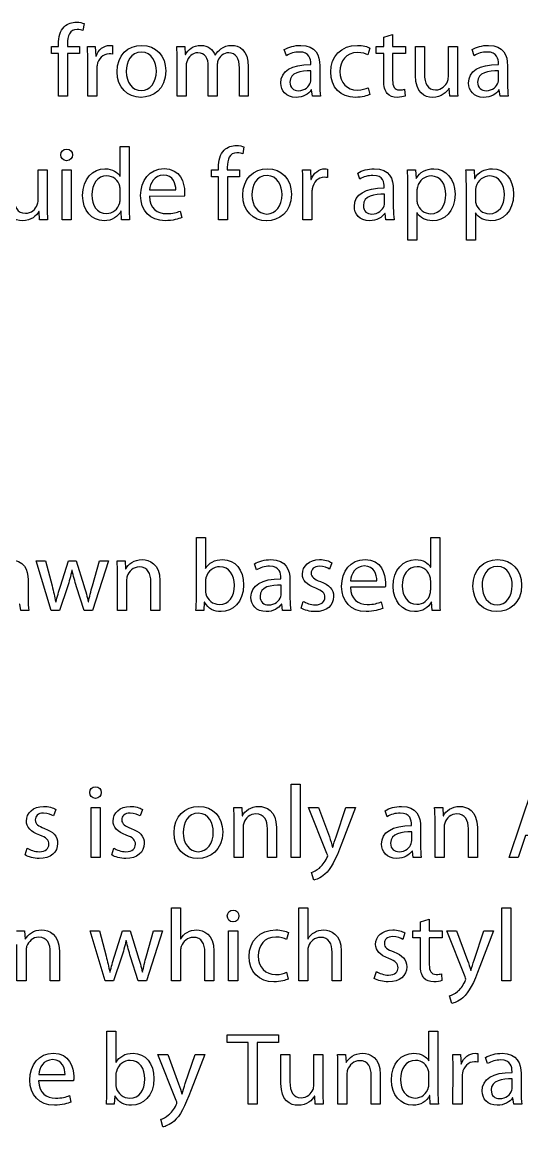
# Model space of a CAD drawing. Extents: x 14 to 1178, y 12 to 836.
# Drawn here: x 520.08 to 540.65, y 727.67 to 773.14 of the extents above; entities that cross this region are included whole.
import ezdxf

# ---------------------------------------------------------------- set-up
doc = ezdxf.new("R2010")
doc.units = 0
doc.layers.add('Gibson-Explorer-00-1958', color=7, linetype='CONTINUOUS')

msp = doc.modelspace()

# ---------------------------------------------------------------- linework, layer by layer
at = {"layer": 'Gibson-Explorer-00-1958', "color": 7}
for points in [[(522.626647, 773.084779), (522.580151, 772.796947)], [(534.962898, 770.739583), (534.962898, 771.857183), (534.645257, 771.857183), (534.645257, 772.140887), (534.962898, 772.140887), (534.962898, 772.517618), (535.326859, 772.631989), (535.326824, 772.631918)], [(535.326824, 772.631918), (535.326824, 772.140816), (535.860294, 772.140816), (535.860294, 771.857112), (535.326824, 771.857112), (535.326824, 770.752283)], [(521.572618, 770.091847), (521.572618, 771.857112), (521.288914, 771.857112), (521.288914, 772.140816), (521.572618, 772.140816), (521.572618, 772.238147)], [(521.940918, 772.250883), (521.940918, 772.140816), (522.436147, 772.140816), (522.436147, 771.857112), (521.945046, 771.857112), (521.945046, 770.091847), (521.572618, 770.091847), (521.572618, 770.091847)], [(523.790885, 772.174612), (523.790885, 771.827338)], [(522.762185, 772.140816), (523.088257, 772.140816), (523.105191, 771.738614), (523.117891, 771.738614)], [(526.441516, 772.140816), (526.767412, 772.140816), (526.784345, 771.810616), (526.797045, 771.810616)], [(528.020584, 771.776679), (528.029051, 771.776679)], [(530.954073, 771.759781), (530.869512, 772.009547)], [(534.395808, 772.077245), (534.311035, 771.793718)], [(536.266553, 770.942783), (536.266553, 772.140816), (536.639122, 772.140816), (536.639122, 771.010481)], [(537.621255, 770.887679), (537.621255, 772.140816), (537.993682, 772.140816), (537.993682, 770.650647), (537.993859, 770.650647)], [(538.679553, 771.759781), (538.594992, 772.009547)], [(523.147383, 771.183977), (523.147383, 770.091706), (522.774779, 770.091706), (522.779012, 771.501442), (522.779118, 771.501583)], [(526.822586, 771.327946), (526.822586, 770.091847), (526.458414, 770.091847), (526.458414, 771.586002), (526.458449, 771.586002)], [(528.10518, 771.361883), (528.10518, 770.091847), (527.74122, 770.091847), (527.74122, 771.319514)], [(529.387951, 771.298312), (529.387951, 770.091847), (529.023814, 770.091847), (529.023814, 771.251816)], [(531.957443, 771.395644), (531.957443, 771.438012)], [(532.330047, 771.349147), (532.330047, 770.582949), (532.330118, 770.582949)], [(539.682959, 771.395644), (539.682959, 771.438012)], [(540.055527, 771.349147), (540.055527, 770.582949), (540.055563, 770.582949)], [(531.966016, 770.781916), (531.966016, 771.137446), (531.96598, 771.137446)], [(539.691461, 770.781916), (539.691461, 771.137446), (539.691425, 771.137446)], [(532.359751, 770.091847), (532.025212, 770.091847), (531.991345, 770.350046), (531.978645, 770.350046)], [(534.323806, 770.443249), (534.387341, 770.163849), (534.387341, 770.163849)], [(535.822229, 770.379749), (535.839163, 770.096222)], [(538.010792, 770.091847), (537.680592, 770.091847), (537.659425, 770.426351), (537.650959, 770.426351)], [(540.085196, 770.091847), (539.750692, 770.091847), (539.716825, 770.350046), (539.704125, 770.350046)], [(524.972302, 770.045351), (524.968069, 770.045351), (524.968175, 770.045351)], [(524.976747, 770.324751), (524.98098, 770.324751), (524.980875, 770.324751)], [(524.104046, 766.79835), (524.112512, 766.79835), (524.112512, 768.017549), (524.485081, 768.017549), (524.48494, 768.017549)], [(524.48494, 768.017549), (524.48494, 765.54105)], [(529.209198, 768.004814), (529.162702, 767.716983)], [(521.906981, 767.437583), (521.902748, 767.437583), (521.902677, 767.437583)], [(528.155169, 765.011883), (528.155169, 766.777148), (527.871465, 766.777148), (527.871465, 767.060851), (528.155169, 767.060851), (528.155169, 767.158183)], [(528.523469, 767.170918), (528.523469, 767.060851), (529.018698, 767.060851), (529.018698, 766.777148), (528.527597, 766.777148), (528.527597, 765.011883), (528.155169, 765.011883), (528.155169, 765.011883)], [(520.734065, 765.807714), (520.734065, 767.060851), (521.106458, 767.060851), (521.106458, 765.570683), (521.106669, 765.570683)], [(531.618141, 767.060851), (531.944249, 767.060851), (531.961183, 766.65865), (531.973883, 766.65865)], [(532.646912, 767.094648), (532.646912, 766.74755)], [(533.980094, 766.679816), (533.895534, 766.929583)], [(535.936035, 767.060851), (536.270363, 767.060851), (536.29153, 766.70945), (536.299996, 766.70945)], [(538.344661, 767.060851), (538.679024, 767.060851), (538.70019, 766.70945), (538.708657, 766.70945)], [(532.00341, 766.104189), (532.00341, 765.011918), (531.630841, 765.011918), (531.635075, 766.421653), (531.635075, 766.421618)], [(534.9835, 766.315679), (534.9835, 766.358048)], [(535.356069, 766.269183), (535.356069, 765.502985), (535.356104, 765.502985)], [(536.333934, 765.286979), (536.325467, 765.286979), (536.325467, 764.173683), (535.952863, 764.173683), (535.952863, 766.391985), (535.952969, 766.391985)], [(538.742594, 765.286979), (538.734128, 765.286979), (538.734128, 764.173683), (538.361524, 764.173683), (538.361524, 766.391985), (538.361594, 766.391985)], [(524.112371, 765.87125), (524.112371, 766.226814), (524.112371, 766.226814)], [(526.749808, 765.968581), (525.314779, 765.972814), (525.314708, 765.972885)], [(525.318836, 766.23955), (526.40264, 766.23955), (526.40264, 766.23955)], [(534.992002, 765.701951), (534.992002, 766.057481), (534.991967, 766.057481)], [(536.325643, 766.201485), (536.325643, 765.845955), (536.325573, 765.845955)], [(538.734269, 766.201485), (538.734269, 765.845955), (538.734198, 765.845955)], [(521.123603, 765.011883), (520.793367, 765.011883), (520.772201, 765.346387), (520.763734, 765.346387)], [(524.501873, 765.011883), (524.16751, 765.011883), (524.150577, 765.367412), (524.14211, 765.367412)], [(526.58044, 765.363285), (526.648102, 765.100783)], [(530.1448, 764.965387), (530.140567, 764.965387), (530.140638, 764.965387)], [(530.14921, 765.244787), (530.153443, 765.244787), (530.153338, 765.244787)], [(535.385737, 765.011883), (535.051234, 765.011883), (535.017367, 765.270081), (535.004667, 765.270081)], [(527.249624, 751.930848), (527.622228, 751.930848), (527.622228, 750.648254), (527.630694, 750.648254)], [(527.24973, 749.454348), (527.24973, 751.930848), (527.249624, 751.930848)], [(536.884831, 750.711648), (536.893298, 750.711648), (536.893298, 751.930848), (537.265867, 751.930848), (537.265725, 751.930848)], [(537.265725, 751.930848), (537.265725, 749.454348)], [(521.941165, 749.898954), (521.61093, 748.925181), (521.272122, 748.925181), (520.654055, 750.97415), (521.035091, 750.97415), (521.035196, 750.97415)], [(521.035196, 750.97415), (521.310469, 749.937019)], [(521.653228, 749.932715), (521.987732, 750.97415), (522.300892, 750.97415), (522.618534, 749.949577)], [(522.9699, 749.94545), (523.261859, 750.97415), (523.630159, 750.97415), (522.9699, 748.925181), (522.631057, 748.925181), (522.317896, 749.903081)], [(523.985865, 750.97415), (524.3161, 750.97415), (524.337267, 750.639646), (524.345734, 750.639646)], [(529.726088, 750.593115), (529.641528, 750.842881)], [(532.82069, 750.893717), (532.731826, 750.627052)], [(522.135828, 750.580379), (522.127361, 750.580379)], [(524.375261, 750.161279), (524.375261, 748.925181), (524.002657, 748.925181), (524.002657, 750.419336), (524.002798, 750.419336)], [(520.323397, 750.182481), (520.323397, 749.416283), (520.323432, 749.416283)], [(525.746861, 750.14872), (525.746861, 748.925181), (525.374434, 748.925181), (525.374434, 750.106317)], [(527.622369, 750.114783), (527.622369, 749.746483), (527.622228, 749.746483)], [(530.729494, 750.228977), (530.729494, 750.271346)], [(530.738031, 749.61525), (530.738031, 749.970779), (530.737961, 749.970779)], [(531.102063, 750.182481), (531.102063, 749.416283), (531.102098, 749.416283)], [(535.021988, 749.881879), (533.586924, 749.886113), (533.586888, 749.886183)], [(533.591016, 750.152848), (534.674855, 750.152848), (534.674855, 750.152848)], [(536.893157, 749.784548), (536.893157, 750.140113), (536.893157, 750.140113)], [(520.353065, 748.925181), (520.018561, 748.925181), (519.984695, 749.183379), (519.971995, 749.183379)], [(521.4586, 749.280711), (521.4713, 749.280711)], [(522.800426, 749.280711), (522.813126, 749.280711)], [(527.584198, 749.263848), (527.575732, 749.263848), (527.554565, 748.925181), (527.232796, 748.925181)], [(531.131731, 748.925181), (530.797228, 748.925181), (530.763361, 749.183379), (530.750661, 749.183379)], [(531.559086, 749.022513), (531.647986, 749.301913), (531.647986, 749.301913)], [(534.85262, 749.276583), (534.920318, 749.014046)], [(537.282659, 748.925181), (536.948296, 748.925181), (536.931363, 749.280711), (536.922896, 749.280711)], [(539.623551, 749.158085), (539.627784, 749.158085), (539.627678, 749.158085)], [(539.619106, 748.878685), (539.614873, 748.878685), (539.614978, 748.878685)], [(523.095877, 741.190952), (523.091644, 741.190952), (523.091573, 741.190952)], [(528.78523, 740.814221), (529.11543, 740.814221), (529.136597, 740.479717), (529.145063, 740.479717)], [(532.624863, 738.921815), (531.871259, 740.814221), (532.277624, 740.814221), (532.277765, 740.814221)], [(532.277765, 740.814221), (532.722336, 739.603452)], [(532.997291, 739.611884), (533.403797, 740.814221), (533.797426, 740.814221), (533.238626, 739.353685)], [(537.057093, 740.814221), (537.387293, 740.814221), (537.408459, 740.479717), (537.416926, 740.479717)], [(521.461881, 740.733787), (521.372981, 740.467123)], [(525.026171, 740.733787), (524.937271, 740.467123)], [(535.101293, 740.433185), (535.016697, 740.682776)], [(529.174591, 740.00135), (529.174591, 738.765252), (528.801987, 738.765252), (528.801987, 740.259548), (528.802163, 740.259548)], [(530.546156, 739.988791), (530.546156, 738.765252), (530.173763, 738.765252), (530.173763, 739.946387)], [(536.104663, 740.069048), (536.104663, 740.111417)], [(536.477232, 740.022552), (536.477232, 739.256354), (536.477302, 739.256354)], [(537.446489, 740.00135), (537.446489, 738.765252), (537.07392, 738.765252), (537.07392, 740.259548), (537.074026, 740.259548)], [(538.818053, 739.988791), (538.818053, 738.765252), (538.445626, 738.765252), (538.445626, 739.946387)], [(536.113236, 739.455321), (536.113236, 739.81085), (536.113165, 739.81085)], [(520.200277, 738.862584), (520.289177, 739.141984), (520.289177, 739.141984)], [(523.764567, 738.862584), (523.853467, 739.141984), (523.853467, 739.141984)], [(527.320603, 738.998156), (527.324836, 738.998156), (527.32473, 738.998156)], [(532.857732, 739.184352), (532.866199, 739.184352)], [(536.506936, 738.765252), (536.172432, 738.765252), (536.138565, 739.02345), (536.125865, 739.02345)], [(527.316158, 738.718756), (527.311924, 738.718756), (527.31203, 738.718756)], [(532.078658, 737.829721), (531.98563, 738.142882)], [(526.600689, 734.921209), (526.600689, 733.685111), (526.228085, 733.685111), (526.228085, 736.690778), (526.228156, 736.690778)], [(526.228156, 736.690778), (526.60076, 736.690778), (526.60076, 735.412311), (526.609226, 735.412311)], [(531.837252, 734.921209), (531.837252, 733.685111), (531.464683, 733.685111), (531.464683, 736.690778), (531.464718, 736.690778)], [(531.464718, 736.690778), (531.837287, 736.690778), (531.837287, 735.412311), (531.845754, 735.412311)], [(528.759795, 736.110811), (528.755562, 736.110811), (528.755491, 736.110811)], [(536.472928, 734.332882), (536.472928, 735.450482), (536.155287, 735.450482), (536.155287, 735.734186), (536.472928, 735.734186), (536.472928, 736.110917), (536.836889, 736.225287), (536.836818, 736.225182)], [(536.836818, 736.225182), (536.836818, 735.73408), (537.370289, 735.73408), (537.370289, 735.450376), (536.836818, 735.450376), (536.836818, 734.345546)], [(519.848664, 735.73408), (520.178899, 735.73408), (520.200066, 735.399576), (520.208532, 735.399576)], [(524.166346, 734.658884), (523.836287, 733.685111), (523.497479, 733.685111), (522.879413, 735.73408), (523.260448, 735.73408), (523.260554, 735.73408)], [(523.260554, 735.73408), (523.535826, 734.696948)], [(523.878585, 734.692644), (524.213089, 735.73408), (524.526426, 735.73408), (524.843891, 734.709507)], [(524.361185, 735.340309), (524.352719, 735.340309)], [(525.195258, 734.70538), (525.487217, 735.73408), (525.855517, 735.73408), (525.195258, 733.685111), (524.856415, 733.685111), (524.543254, 734.663011)], [(531.037187, 735.670509), (530.952415, 735.386982)], [(535.833589, 735.653646), (535.744724, 735.386982)], [(538.308925, 733.841709), (537.555321, 735.73408), (537.961685, 735.73408), (537.961827, 735.73408)], [(537.961827, 735.73408), (538.406397, 734.523311)], [(538.681352, 734.531743), (539.087858, 735.73408), (539.481487, 735.73408), (538.922687, 734.273544)], [(520.238095, 734.921209), (520.238095, 733.685111), (519.865526, 733.685111), (519.865526, 735.179407), (519.865597, 735.179407)], [(521.60966, 734.90865), (521.60966, 733.685111), (521.237268, 733.685111), (521.237268, 734.866282)], [(527.972289, 734.904346), (527.972289, 733.685111), (527.599862, 733.685111), (527.599862, 734.861943)], [(533.208816, 734.904346), (533.208816, 733.685111), (532.836389, 733.685111), (532.836389, 734.861943)], [(523.683958, 734.040641), (523.696658, 734.040641)], [(525.025783, 734.040641), (525.038483, 734.040641)], [(530.96515, 734.036513), (531.02872, 733.757113), (531.02872, 733.757113)], [(534.57202, 733.782443), (534.660885, 734.061843), (534.660885, 734.061843)], [(537.332224, 733.973048), (537.349157, 733.689521)], [(538.541793, 734.104211), (538.55026, 734.104211)], [(537.762719, 732.749615), (537.669691, 733.062741)], [(523.56165, 731.610813), (523.934254, 731.610813), (523.934254, 730.328219), (523.94272, 730.328219)], [(523.562108, 729.134313), (523.562108, 731.610813), (523.56165, 731.610813)], [(536.813006, 730.391613), (536.821472, 730.391613), (536.821472, 731.610813), (537.194076, 731.610813), (537.1939, 731.610813)], [(537.1939, 731.610813), (537.1939, 729.134313)], [(526.419714, 728.761745), (525.666075, 730.654115), (526.07244, 730.654115), (526.072616, 730.654115)], [(526.072616, 730.654115), (526.517222, 729.443347)], [(526.792106, 729.451778), (527.198647, 730.654115), (527.592242, 730.654115), (527.033442, 729.19358)], [(530.7296, 729.456082), (530.7296, 730.654115), (531.102169, 730.654115), (531.102169, 729.52378)], [(532.084302, 729.400978), (532.084302, 730.654115), (532.456729, 730.654115), (532.456729, 729.163947), (532.456906, 729.163947)], [(533.058004, 730.654115), (533.388204, 730.654115), (533.409371, 730.319611), (533.417837, 730.319611)], [(537.799337, 730.654115), (538.12541, 730.654115), (538.142343, 730.251913), (538.155043, 730.251913)], [(538.828037, 730.687911), (538.828037, 730.340813)], [(539.239058, 730.27308), (539.154462, 730.522847)], [(533.447365, 729.841245), (533.447365, 728.605147), (533.074761, 728.605147), (533.074761, 730.099443), (533.074937, 730.099443)], [(538.184535, 729.697452), (538.184535, 728.605182), (537.811967, 728.605182), (537.8162, 730.014917), (537.81627, 730.014882)], [(540.242429, 729.908943), (540.242429, 729.951311)], [(522.190226, 729.561845), (520.755197, 729.566078), (520.755126, 729.566148)], [(520.759254, 729.832813), (521.843058, 729.832813), (521.843058, 729.832813)], [(523.934395, 729.794748), (523.934395, 729.426449), (523.934254, 729.426449)], [(534.818965, 729.828686), (534.818965, 728.605147), (534.446537, 728.605147), (534.446537, 729.786317)], [(536.821296, 729.464513), (536.821296, 729.820078), (536.821296, 729.820078)], [(540.250966, 729.295215), (540.250966, 729.650745), (540.250896, 729.650745)], [(540.615033, 729.862447), (540.615033, 729.096249), (540.615068, 729.096249)], [(522.020822, 728.956549), (522.08852, 728.694047)], [(526.652583, 729.024247), (526.661049, 729.024247)], [(537.210833, 728.605147), (536.87647, 728.605147), (536.859537, 728.960676), (536.85107, 728.960676)], [(523.896224, 728.943813), (523.887757, 728.943813), (523.866944, 728.605147), (523.545175, 728.605147)], [(532.473839, 728.605147), (532.143639, 728.605147), (532.122473, 728.93965), (532.114006, 728.93965)], [(540.644701, 728.605147), (540.310198, 728.605147), (540.276331, 728.863345), (540.263631, 728.863345)], [(525.873473, 727.66965), (525.780481, 727.982776)]]:
    msp.add_lwpolyline(points, dxfattribs=at)
for points in [[(521.724912, 765.011883), (521.724912, 767.060851), (522.097481, 767.060851), (522.097481, 765.011883), (521.724912, 765.011883)], [(531.151734, 741.770919), (531.524303, 741.770919), (531.524303, 738.765252), (531.151734, 738.765252), (531.151734, 741.770919)], [(540.795055, 739.662684), (540.498616, 738.765252), (540.117581, 738.765252), (541.087014, 741.618483), (541.53162, 741.618483), (542.505216, 738.765252), (542.111587, 738.765252), (541.806716, 739.662684), (540.795055, 739.662684)], [(522.913809, 738.765252), (522.913809, 740.814221), (523.286377, 740.814221), (523.286377, 738.765252), (522.913809, 738.765252)], [(539.82026, 736.690778), (540.192864, 736.690778), (540.192864, 733.685111), (539.82026, 733.685111), (539.82026, 736.690778)], [(528.577726, 733.685111), (528.577726, 735.73408), (528.950295, 735.73408), (528.950295, 733.685111), (528.577726, 733.685111)], [(529.383365, 731.145217), (528.515355, 731.145217), (528.515355, 731.458378), (530.627894, 731.458378), (530.627894, 731.145217), (529.755757, 731.145217), (529.755757, 728.605147), (529.383365, 728.605147), (529.383365, 731.145217)]]:
    msp.add_lwpolyline(points, close=True, dxfattribs=at)
for points in [[(521.813777, 772.953687), (521.953653, 773.089083), (522.139849, 773.144045), (522.309183, 773.144045)], [(522.309183, 773.144045), (522.444579, 773.144045), (522.554646, 773.114412), (522.626647, 773.084779)], [(521.572618, 772.238147), (521.572618, 772.525979), (521.640316, 772.788481), (521.813777, 772.953687)], [(522.338816, 772.84362), (522.025479, 772.84362), (521.940918, 772.564044), (521.940918, 772.250883)], [(522.580151, 772.796947), (522.520885, 772.822347), (522.448883, 772.84362), (522.338816, 772.84362)], [(523.117891, 771.738614), (523.210918, 772.013851), (523.439659, 772.187312), (523.689426, 772.187312)], [(523.689426, 772.187312), (523.727491, 772.187312), (523.757124, 772.183079), (523.790885, 772.174612)], [(523.985971, 771.099381), (523.985971, 771.78511), (524.439008, 772.187312), (525.001935, 772.187312)], [(525.001935, 772.187312), (525.590369, 772.187312), (525.988267, 771.759781), (525.988267, 771.137446)], [(526.797045, 771.810616), (526.911416, 772.005244), (527.101951, 772.187312), (527.44471, 772.187312)], [(527.44471, 772.187312), (527.719982, 772.187312), (527.931684, 772.018014), (528.020584, 771.776679)], [(528.261955, 772.043485), (528.38458, 772.136512), (528.515849, 772.187312), (528.710653, 772.187312)], [(528.710653, 772.187312), (528.985749, 772.187312), (529.387951, 772.009547), (529.387951, 771.298312)], [(530.869512, 772.009547), (531.03881, 772.115169), (531.288576, 772.187312), (531.54681, 772.187312)], [(531.54681, 772.187312), (532.177612, 772.187312), (532.330047, 771.759781), (532.330047, 771.349147)], [(532.778674, 771.095077), (532.778674, 771.725844), (533.21051, 772.187312), (533.879376, 772.187312)], [(533.879376, 772.187312), (534.09951, 772.187312), (534.294172, 772.132385), (534.395808, 772.077245)], [(538.594992, 772.009547), (538.764325, 772.115169), (539.014092, 772.187312), (539.27229, 772.187312)], [(539.27229, 772.187312), (539.903092, 772.187312), (540.055527, 771.759781), (540.055527, 771.349147)], [(522.779118, 771.501583), (522.779118, 771.742918), (522.774885, 771.950316), (522.762185, 772.140816)], [(523.659651, 771.835804), (523.397291, 771.835804), (523.210918, 771.636838), (523.160083, 771.361742)], [(523.790885, 771.827338), (523.748692, 771.831571), (523.710451, 771.835804), (523.659651, 771.835804)], [(524.989306, 771.907947), (524.553343, 771.907947), (524.362808, 771.501583), (524.362808, 771.112116)], [(525.60321, 771.124851), (525.60321, 771.471949), (525.429573, 771.907947), (524.989306, 771.907947)], [(526.458449, 771.586002), (526.458449, 771.802149), (526.449982, 771.971483), (526.441516, 772.140816)], [(527.313512, 771.882618), (527.084912, 771.882618), (526.911451, 771.696245), (526.85222, 771.510014)], [(527.74122, 771.319514), (527.74122, 771.649714), (527.597216, 771.882618), (527.313512, 771.882618)], [(528.029051, 771.776679), (528.092445, 771.895177), (528.177182, 771.979949), (528.261955, 772.043485)], [(528.57942, 771.882618), (528.363378, 771.882618), (528.202512, 771.725844), (528.134814, 771.548079)], [(529.023814, 771.251816), (529.023814, 771.649714), (528.875682, 771.882618), (528.57942, 771.882618)], [(531.491671, 771.912251), (531.297043, 771.912251), (531.098076, 771.857112), (530.954073, 771.759781)], [(531.957443, 771.438012), (531.957443, 771.607346), (531.910771, 771.916379), (531.491671, 771.912251)], [(533.879376, 771.891049), (533.409476, 771.891049), (533.155371, 771.539647), (533.155371, 771.112116)], [(534.311035, 771.793718), (534.222171, 771.840249), (534.082471, 771.891049), (533.879376, 771.891049)], [(539.217186, 771.912251), (539.022523, 771.912251), (538.823557, 771.857112), (538.679553, 771.759781)], [(539.682959, 771.438012), (539.682959, 771.607346), (539.636251, 771.916379), (539.217186, 771.912251)], [(523.160083, 771.361742), (523.151616, 771.306638), (523.147383, 771.247371), (523.147383, 771.183977)], [(526.85222, 771.510014), (526.831053, 771.455087), (526.822586, 771.391516), (526.822586, 771.327946)], [(528.134814, 771.548079), (528.11788, 771.493151), (528.10518, 771.425453), (528.10518, 771.361883)], [(530.725508, 770.633749), (530.725508, 771.128979), (531.165774, 771.399947), (531.957443, 771.395644)], [(538.450988, 770.633749), (538.450988, 771.128979), (538.891255, 771.399947), (539.682959, 771.395644)], [(524.968175, 770.045351), (524.417841, 770.045351), (523.985971, 770.451681), (523.985971, 771.099381)], [(524.362808, 771.112116), (524.362808, 770.663383), (524.616879, 770.324751), (524.976747, 770.324751)], [(525.988267, 771.137446), (525.988267, 770.375551), (525.4591, 770.045351), (524.972302, 770.045351)], [(524.980875, 770.324751), (525.33658, 770.324751), (525.60321, 770.659079), (525.60321, 771.124851)], [(531.96598, 771.137446), (531.559616, 771.145912), (531.098147, 771.074051), (531.098147, 770.676153)], [(533.798943, 770.045351), (533.180876, 770.045351), (532.778674, 770.464451), (532.778674, 771.095077)], [(533.155371, 771.112116), (533.155371, 770.637912), (533.460276, 770.345918), (533.866641, 770.345918)], [(536.973661, 770.045351), (536.651892, 770.045351), (536.266553, 770.227244), (536.266553, 770.942783)], [(536.639122, 771.010481), (536.639122, 770.621014), (536.761959, 770.354349), (537.096286, 770.354349)], [(537.587388, 770.697144), (537.608555, 770.747979), (537.621255, 770.815853), (537.621255, 770.887679)], [(539.691425, 771.137446), (539.285061, 771.145912), (538.823592, 771.074051), (538.823592, 770.676153)], [(531.351971, 770.045351), (530.937175, 770.045351), (530.725508, 770.33731), (530.725508, 770.633749)], [(531.098147, 770.676153), (531.098147, 770.430514), (531.259049, 770.320447), (531.445245, 770.320447)], [(531.978645, 770.350046), (531.868578, 770.189179), (531.644141, 770.045351), (531.351971, 770.045351)], [(531.445245, 770.320447), (531.716214, 770.320447), (531.889816, 770.489746), (531.949082, 770.663383)], [(531.949082, 770.663383), (531.961782, 770.701447), (531.966016, 770.743816), (531.966016, 770.781916)], [(532.330118, 770.582949), (532.330118, 770.405185), (532.338584, 770.231547), (532.359751, 770.091847)], [(533.866641, 770.345918), (534.078343, 770.345918), (534.218043, 770.396753), (534.323806, 770.443249)], [(535.106726, 770.201985), (535.00509, 770.316179), (534.962898, 770.498283), (534.962898, 770.739583)], [(535.326824, 770.752283), (535.326824, 770.498212), (535.398826, 770.354349), (535.606224, 770.354349)], [(535.606224, 770.354349), (535.707859, 770.354349), (535.767125, 770.362816), (535.822229, 770.379749)], [(537.650959, 770.426351), (537.557755, 770.261181), (537.337622, 770.045351), (536.973661, 770.045351)], [(537.096286, 770.354349), (537.346053, 770.354349), (537.51969, 770.527669), (537.587388, 770.697144)], [(537.993859, 770.650647), (537.993859, 770.438946), (537.998092, 770.252749), (538.010792, 770.091847)], [(539.077486, 770.045351), (538.66269, 770.045351), (538.450988, 770.33731), (538.450988, 770.633749)], [(538.823592, 770.676153), (538.823592, 770.430514), (538.984494, 770.320447), (539.17069, 770.320447)], [(539.704125, 770.350046), (539.594059, 770.189179), (539.369622, 770.045351), (539.077486, 770.045351)], [(539.17069, 770.320447), (539.441659, 770.320447), (539.615296, 770.489746), (539.674527, 770.663383)], [(539.674527, 770.663383), (539.687227, 770.701447), (539.691461, 770.743816), (539.691461, 770.781916)], [(540.055563, 770.582949), (540.055563, 770.405185), (540.064029, 770.231547), (540.085196, 770.091847)], [(534.387341, 770.163849), (534.290045, 770.117177), (534.074004, 770.045351), (533.798943, 770.045351)], [(535.508927, 770.045422), (535.33529, 770.045422), (535.19559, 770.104653), (535.106726, 770.201985)], [(535.839163, 770.096222), (535.767161, 770.070822), (535.652755, 770.045422), (535.508927, 770.045422)], [(528.396328, 767.873546), (528.536204, 768.009118), (528.7224, 768.064046), (528.891734, 768.064046)], [(528.891734, 768.064046), (529.02713, 768.064046), (529.137196, 768.034412), (529.209198, 768.004814)], [(521.669949, 767.678918), (521.669949, 767.810151), (521.767281, 767.915914), (521.911108, 767.915914)], [(521.902677, 767.437583), (521.762977, 767.437583), (521.669949, 767.547649), (521.669949, 767.678918)], [(522.148316, 767.678918), (522.148316, 767.547649), (522.055112, 767.437583), (521.906981, 767.437583)], [(521.911108, 767.915914), (522.055112, 767.915914), (522.148316, 767.810151), (522.148316, 767.678918)], [(528.155169, 767.158183), (528.155169, 767.446014), (528.222867, 767.708516), (528.396328, 767.873546)], [(528.921367, 767.763655), (528.60803, 767.763655), (528.523469, 767.484255), (528.523469, 767.170918)], [(529.162702, 767.716983), (529.103436, 767.742383), (529.031434, 767.763655), (528.921367, 767.763655)], [(522.567381, 766.006646), (522.563147, 766.692587), (522.990785, 767.107348), (523.486014, 767.107348)], [(523.55784, 766.815212), (523.172501, 766.815212), (522.943901, 766.476546), (522.943901, 766.027848)], [(523.486014, 767.107348), (523.803479, 767.107348), (524.015181, 766.959216), (524.104046, 766.79835)], [(524.095438, 766.387681), (524.040334, 766.620585), (523.83724, 766.815212), (523.55784, 766.815212)], [(524.95484, 766.002518), (524.95484, 766.624889), (525.32314, 767.111687), (525.920004, 767.111687)], [(525.890371, 766.844846), (525.509336, 766.844846), (525.348469, 766.497748), (525.318836, 766.23955)], [(526.40264, 766.23955), (526.406873, 766.472418), (526.305344, 766.844846), (525.890371, 766.844846)], [(525.920004, 767.111687), (526.588871, 767.111687), (526.762508, 766.523253), (526.762508, 766.146346)], [(529.158469, 766.019416), (529.158469, 766.705146), (529.611471, 767.107348), (530.174398, 767.107348)], [(530.161769, 766.827983), (529.725806, 766.827983), (529.535271, 766.421618), (529.535271, 766.032151)], [(530.775673, 766.044887), (530.775673, 766.391985), (530.602071, 766.827983), (530.161769, 766.827983)], [(530.174398, 767.107348), (530.762832, 767.107348), (531.16073, 766.679816), (531.16073, 766.057481)], [(531.635075, 766.421618), (531.635075, 766.662953), (531.630841, 766.870351), (531.618141, 767.060851)], [(531.973883, 766.65865), (532.06691, 766.933887), (532.295651, 767.107348), (532.545453, 767.107348)], [(532.515643, 766.756016), (532.253283, 766.756016), (532.06691, 766.55705), (532.01611, 766.281953)], [(532.646912, 766.74755), (532.604684, 766.751783), (532.566443, 766.756016), (532.515643, 766.756016)], [(532.545453, 767.107348), (532.583518, 767.107348), (532.613116, 767.103114), (532.646912, 767.094648)], [(533.895534, 766.929583), (534.064867, 767.035346), (534.314634, 767.107348), (534.572832, 767.107348)], [(534.517728, 766.832287), (534.323065, 766.832287), (534.124098, 766.777148), (533.980094, 766.679816)], [(534.9835, 766.358048), (534.9835, 766.527381), (534.936828, 766.836414), (534.517728, 766.832287)], [(534.572832, 767.107348), (535.203634, 767.107348), (535.356069, 766.679816), (535.356069, 766.269183)], [(535.952969, 766.391985), (535.952969, 766.654522), (535.948735, 766.866048), (535.936035, 767.060851)], [(536.299996, 766.70945), (536.448128, 766.96352), (536.693767, 767.107348), (537.024002, 767.107348)], [(536.914041, 766.811085), (536.659971, 766.811085), (536.418635, 766.63332), (536.34681, 766.35392)], [(537.519373, 766.049014), (537.519373, 766.459683), (537.307671, 766.811085), (536.914041, 766.811085)], [(537.024002, 767.107348), (537.523535, 767.107348), (537.896104, 766.688283), (537.896104, 766.065912)], [(538.361594, 766.391985), (538.361594, 766.654522), (538.357361, 766.866048), (538.344661, 767.060851)], [(538.708657, 766.70945), (538.856824, 766.96352), (539.102463, 767.107348), (539.432663, 767.107348)], [(539.322667, 766.811085), (539.068596, 766.811085), (538.827261, 766.63332), (538.755435, 766.35392)], [(539.927963, 766.049014), (539.927963, 766.459683), (539.716261, 766.811085), (539.322667, 766.811085)], [(539.432663, 767.107348), (539.932196, 767.107348), (540.304624, 766.688283), (540.304624, 766.065912)], [(524.112371, 766.226814), (524.112371, 766.277614), (524.108138, 766.336881), (524.095438, 766.387681)], [(532.01611, 766.281953), (532.007643, 766.22685), (532.00341, 766.167583), (532.00341, 766.104189)], [(533.75153, 765.553608), (533.75153, 766.049014), (534.191796, 766.319983), (534.9835, 766.315679)], [(536.34681, 766.35392), (536.338343, 766.30312), (536.325643, 766.247981), (536.325643, 766.201485)], [(538.755435, 766.35392), (538.746969, 766.30312), (538.734269, 766.247981), (538.734269, 766.201485)], [(520.086436, 764.965387), (519.764667, 764.965387), (519.379328, 765.147279), (519.379328, 765.862818)], [(519.751932, 765.930516), (519.751932, 765.54105), (519.874734, 765.274244), (520.209097, 765.274244)], [(520.700199, 765.617179), (520.721365, 765.668014), (520.734065, 765.735853), (520.734065, 765.807714)], [(523.447949, 764.965387), (522.952544, 764.965387), (522.567381, 765.384487), (522.567381, 766.006646)], [(522.943901, 766.027848), (522.943901, 765.608748), (523.151299, 765.265953), (523.549408, 765.265953)], [(524.095438, 765.710383), (524.108138, 765.761183), (524.112371, 765.812018), (524.112371, 765.87125)], [(525.962373, 764.969514), (525.335875, 764.969514), (524.95484, 765.388614), (524.95484, 766.002518)], [(525.314708, 765.972885), (525.323175, 765.469048), (525.640604, 765.26165), (526.013173, 765.26165)], [(526.762508, 766.146346), (526.762508, 766.070216), (526.758275, 766.01095), (526.749808, 765.968581)], [(530.140638, 764.965387), (529.590304, 764.965387), (529.158469, 765.371716), (529.158469, 766.019416)], [(529.535271, 766.032151), (529.535271, 765.583418), (529.789341, 765.244787), (530.14921, 765.244787)], [(531.16073, 766.057481), (531.16073, 765.295587), (530.631563, 764.965387), (530.1448, 764.965387)], [(530.153338, 765.244787), (530.509043, 765.244787), (530.775673, 765.579114), (530.775673, 766.044887)], [(534.991967, 766.057481), (534.585602, 766.065948), (534.124134, 765.994087), (534.124134, 765.596189)], [(536.325573, 765.845955), (536.325573, 765.79512), (536.329806, 765.740016), (536.342506, 765.693485)], [(536.897179, 765.257346), (537.290773, 765.257346), (537.519373, 765.579114), (537.519373, 766.049014)], [(537.896104, 766.065912), (537.896104, 765.329348), (537.443067, 764.965387), (536.964735, 764.965387)], [(538.734198, 765.845955), (538.734198, 765.79512), (538.738432, 765.740016), (538.751132, 765.693485)], [(539.305769, 765.257346), (539.699398, 765.257346), (539.927963, 765.579114), (539.927963, 766.049014)], [(540.304624, 766.065912), (540.304624, 765.329348), (539.851763, 764.965387), (539.373396, 764.965387)], [(520.763734, 765.346387), (520.670565, 765.181216), (520.450432, 764.965387), (520.086436, 764.965387)], [(520.209097, 765.274244), (520.458863, 765.274244), (520.632501, 765.447846), (520.700199, 765.617179)], [(521.106669, 765.570683), (521.106669, 765.358981), (521.110903, 765.172785), (521.123603, 765.011883)], [(524.14211, 765.367412), (524.027916, 765.138848), (523.782277, 764.965387), (523.447949, 764.965387)], [(523.549408, 765.265953), (523.799175, 765.265953), (524.02774, 765.435287), (524.095438, 765.710383)], [(524.48494, 765.54105), (524.48494, 765.358981), (524.489173, 765.151583), (524.501873, 765.011883)], [(526.013173, 765.26165), (526.279838, 765.26165), (526.445044, 765.308146), (526.58044, 765.363285)], [(534.378028, 764.965387), (533.963232, 764.965387), (533.75153, 765.257346), (533.75153, 765.553608)], [(534.124134, 765.596189), (534.124134, 765.35055), (534.285036, 765.240483), (534.471232, 765.240483)], [(534.471232, 765.240483), (534.7422, 765.240483), (534.915837, 765.409781), (534.975069, 765.583418)], [(534.975069, 765.583418), (534.987769, 765.621483), (534.992002, 765.663851), (534.992002, 765.701951)], [(535.356104, 765.502985), (535.356104, 765.32522), (535.364571, 765.151583), (535.385737, 765.011883)], [(536.342506, 765.693485), (536.406077, 765.435287), (536.634677, 765.257346), (536.897179, 765.257346)], [(538.751132, 765.693485), (538.814667, 765.435287), (539.043267, 765.257346), (539.305769, 765.257346)], [(526.648102, 765.100783), (526.517045, 765.041516), (526.288269, 764.969514), (525.962373, 764.969514)], [(535.004667, 765.270081), (534.8946, 765.109214), (534.670163, 764.965387), (534.378028, 764.965387)], [(536.964735, 764.965387), (536.689463, 764.965387), (536.456735, 765.083885), (536.333934, 765.286979)], [(539.373396, 764.965387), (539.098124, 764.965387), (538.865432, 765.083885), (538.742594, 765.286979)], [(519.54016, 751.020646), (520.170961, 751.020646), (520.323397, 750.593115), (520.323397, 750.182481)], [(524.002798, 750.419336), (524.002798, 750.635483), (523.998565, 750.804817), (523.985865, 750.97415)], [(524.345734, 750.639646), (524.447369, 750.830146), (524.684365, 751.020646), (525.023032, 751.020646)], [(525.023032, 751.020646), (525.306735, 751.020646), (525.746861, 750.851348), (525.746861, 750.14872)], [(527.630694, 750.648254), (527.761963, 750.876819), (527.998959, 751.020646), (528.329194, 751.020646)], [(528.329194, 751.020646), (528.837159, 751.020646), (529.192865, 750.597419), (529.192865, 749.979211)], [(529.641528, 750.842881), (529.810861, 750.948503), (530.060628, 751.020646), (530.318826, 751.020646)], [(530.318826, 751.020646), (530.949628, 751.020646), (531.102063, 750.593115), (531.102063, 750.182481)], [(531.614226, 750.419336), (531.614226, 750.749713), (531.885018, 751.020646), (532.321157, 751.020646)], [(532.321157, 751.020646), (532.528555, 751.020646), (532.710624, 750.965719), (532.82069, 750.893717)], [(533.227055, 749.915817), (533.227055, 750.538187), (533.59532, 751.024985), (534.192184, 751.024985)], [(534.192184, 751.024985), (534.861051, 751.024985), (535.034688, 750.436552), (535.034688, 750.059644)], [(535.348167, 749.919944), (535.343933, 750.605885), (535.771394, 751.020646), (536.2668, 751.020646)], [(536.2668, 751.020646), (536.584265, 751.020646), (536.795967, 750.872515), (536.884831, 750.711648)], [(538.632775, 749.932715), (538.632775, 750.618444), (539.085812, 751.020646), (539.648739, 751.020646)], [(539.648739, 751.020646), (540.237137, 751.020646), (540.635071, 750.593115), (540.635071, 749.970779)], [(522.127361, 750.580379), (522.076526, 750.334917), (522.012991, 750.118911), (521.941165, 749.898954)], [(522.317896, 749.903081), (522.245894, 750.13595), (522.186663, 750.339044), (522.135828, 750.580379)], [(524.400661, 750.334917), (524.383728, 750.28842), (524.375261, 750.220546), (524.375261, 750.161279)], [(524.90023, 750.715952), (524.658894, 750.715952), (524.468359, 750.542315), (524.400661, 750.334917)], [(525.374434, 750.106317), (525.374434, 750.436552), (525.251596, 750.715952), (524.90023, 750.715952)], [(528.206463, 750.728511), (527.952569, 750.728511), (527.715361, 750.550746), (527.643535, 750.271346)], [(528.816098, 749.962313), (528.816098, 750.377285), (528.604396, 750.728511), (528.206463, 750.728511)], [(530.263722, 750.745585), (530.069059, 750.745585), (529.870092, 750.690446), (529.726088, 750.593115)], [(530.729494, 750.271346), (530.729494, 750.440679), (530.682822, 750.749713), (530.263722, 750.745585)], [(532.160255, 749.839511), (531.787686, 749.975083), (531.614226, 750.174015), (531.614226, 750.419336)], [(532.312726, 750.745585), (532.092592, 750.745585), (531.974059, 750.618444), (531.974059, 750.466185)], [(531.974059, 750.466185), (531.974059, 750.292548), (532.092592, 750.216419), (532.359222, 750.114783)], [(532.731826, 750.627052), (532.651357, 750.673583), (532.503226, 750.745585), (532.312726, 750.745585)], [(534.162551, 750.75832), (533.781516, 750.75832), (533.620649, 750.411046), (533.591016, 750.152848)], [(534.674855, 750.152848), (534.679088, 750.385717), (534.577524, 750.75832), (534.162551, 750.75832)], [(536.338625, 750.728511), (535.953286, 750.728511), (535.724686, 750.389879), (535.724686, 749.941146)], [(536.876224, 750.300979), (536.82112, 750.533883), (536.618025, 750.728511), (536.338625, 750.728511)], [(539.636145, 750.741281), (539.200147, 750.741281), (539.009647, 750.334917), (539.009647, 749.94545)], [(540.250049, 749.958185), (540.250049, 750.305283), (540.076412, 750.741281), (539.636145, 750.741281)], [(521.310469, 749.937019), (521.365396, 749.708419), (521.420536, 749.492413), (521.4586, 749.280711)], [(521.4713, 749.280711), (521.517832, 749.488285), (521.58553, 749.708419), (521.653228, 749.932715)], [(522.618534, 749.949577), (522.694663, 749.708419), (522.75393, 749.488285), (522.800426, 749.280711)], [(522.813126, 749.280711), (522.846992, 749.488285), (522.902026, 749.704115), (522.9699, 749.94545)], [(527.643535, 750.271346), (527.630835, 750.22485), (527.622369, 750.174015), (527.622369, 750.114783)], [(528.193904, 749.174948), (528.587498, 749.174948), (528.816098, 749.492413), (528.816098, 749.962313)], [(529.192865, 749.979211), (529.192865, 749.242646), (528.727092, 748.878685), (528.269928, 748.878685)], [(529.497524, 749.467083), (529.497524, 749.962313), (529.93779, 750.233281), (530.729494, 750.228977)], [(530.737961, 749.970779), (530.331631, 749.979246), (529.870128, 749.907385), (529.870128, 749.509487)], [(532.359222, 750.114783), (532.710624, 749.983515), (532.89682, 749.80575), (532.89682, 749.496717)], [(534.234553, 748.882813), (533.608055, 748.882813), (533.227055, 749.301913), (533.227055, 749.915817)], [(533.586888, 749.886183), (533.595355, 749.382346), (533.912784, 749.174948), (534.285388, 749.174948)], [(535.034688, 750.059644), (535.034688, 749.983515), (535.030455, 749.924248), (535.021988, 749.881879)], [(536.228735, 748.878685), (535.733329, 748.878685), (535.348167, 749.297785), (535.348167, 749.919944)], [(535.724686, 749.941146), (535.724686, 749.522046), (535.932084, 749.179252), (536.330194, 749.179252)], [(536.893157, 750.140113), (536.893157, 750.190913), (536.888924, 750.250179), (536.876224, 750.300979)], [(539.614978, 748.878685), (539.06461, 748.878685), (538.632775, 749.285015), (538.632775, 749.932715)], [(539.009647, 749.94545), (539.009647, 749.496717), (539.263718, 749.158085), (539.623551, 749.158085)], [(540.635071, 749.970779), (540.635071, 749.208885), (540.105904, 748.878685), (539.619106, 748.878685)], [(539.627678, 749.158085), (539.983384, 749.158085), (540.250049, 749.492413), (540.250049, 749.958185)], [(527.232796, 748.925181), (527.245496, 749.064881), (527.24973, 749.272279), (527.24973, 749.454348)], [(527.622228, 749.746483), (527.622228, 749.699811), (527.626461, 749.653315), (527.634928, 749.610946)], [(527.634928, 749.610946), (527.70693, 749.352713), (527.927063, 749.174948), (528.193904, 749.174948)], [(530.124022, 748.878685), (529.709226, 748.878685), (529.497524, 749.170644), (529.497524, 749.467083)], [(529.870128, 749.509487), (529.870128, 749.263848), (530.03103, 749.153781), (530.217226, 749.153781)], [(530.217226, 749.153781), (530.488194, 749.153781), (530.661831, 749.323079), (530.721098, 749.496717)], [(530.721098, 749.496717), (530.733798, 749.534781), (530.738031, 749.57715), (530.738031, 749.61525)], [(532.89682, 749.496717), (532.89682, 749.132579), (532.613116, 748.878685), (532.134784, 748.878685)], [(532.143392, 749.158085), (532.410022, 749.158085), (532.536986, 749.289319), (532.536986, 749.462779)], [(532.536986, 749.462779), (532.536986, 749.640368), (532.431224, 749.738052), (532.160255, 749.839511)], [(536.330194, 749.179252), (536.579961, 749.179252), (536.808525, 749.348585), (536.876224, 749.623681)], [(536.876224, 749.623681), (536.888924, 749.674481), (536.893157, 749.725317), (536.893157, 749.784548)], [(537.265725, 749.454348), (537.265725, 749.272279), (537.269959, 749.064881), (537.282659, 748.925181)], [(520.323432, 749.416283), (520.323432, 749.238519), (520.331899, 749.064881), (520.353065, 748.925181)], [(528.269928, 748.878685), (527.973665, 748.878685), (527.740761, 748.992879), (527.584198, 749.263848)], [(530.750661, 749.183379), (530.640594, 749.022513), (530.416157, 748.878685), (530.124022, 748.878685)], [(531.102098, 749.416283), (531.102098, 749.238519), (531.110565, 749.064881), (531.131731, 748.925181)], [(532.134784, 748.878685), (531.910488, 748.878685), (531.70309, 748.937917), (531.559086, 749.022513)], [(531.647986, 749.301913), (531.762357, 749.234215), (531.95702, 749.158085), (532.143392, 749.158085)], [(534.920318, 749.014046), (534.789049, 748.954815), (534.560484, 748.882813), (534.234553, 748.882813)], [(534.285388, 749.174948), (534.552018, 749.174948), (534.717224, 749.221444), (534.85262, 749.276583)], [(536.922896, 749.280711), (536.808702, 749.052146), (536.563063, 748.878685), (536.228735, 748.878685)], [(522.858846, 741.432287), (522.858846, 741.563521), (522.956177, 741.669283), (523.100005, 741.669283)], [(523.091573, 741.190952), (522.951873, 741.190952), (522.858846, 741.301019), (522.858846, 741.432287)], [(523.337212, 741.432287), (523.337212, 741.301019), (523.244009, 741.190952), (523.095877, 741.190952)], [(523.100005, 741.669283), (523.244009, 741.669283), (523.337212, 741.563521), (523.337212, 741.432287)], [(520.255416, 740.259548), (520.255416, 740.589783), (520.526173, 740.860717), (520.962348, 740.860717)], [(520.962348, 740.860717), (521.169711, 740.860717), (521.351814, 740.805789), (521.461881, 740.733787)], [(523.819707, 740.259548), (523.819707, 740.589783), (524.090464, 740.860717), (524.526638, 740.860717)], [(524.526638, 740.860717), (524.734036, 740.860717), (524.916105, 740.805789), (525.026171, 740.733787)], [(526.329826, 739.772785), (526.329826, 740.458515), (526.782863, 740.860717), (527.345791, 740.860717)], [(527.345791, 740.860717), (527.934189, 740.860717), (528.332122, 740.433185), (528.332122, 739.81085)], [(528.802163, 740.259548), (528.802163, 740.475554), (528.79793, 740.644887), (528.78523, 740.814221)], [(529.145063, 740.479717), (529.246699, 740.670217), (529.483695, 740.860717), (529.822361, 740.860717)], [(529.822361, 740.860717), (530.106065, 740.860717), (530.546156, 740.691419), (530.546156, 739.988791)], [(535.016697, 740.682776), (535.18603, 740.788715), (535.435797, 740.860717), (535.693995, 740.860717)], [(535.693995, 740.860717), (536.324797, 740.860717), (536.477232, 740.433185), (536.477232, 740.022552)], [(537.074026, 740.259548), (537.074026, 740.475554), (537.069793, 740.644887), (537.057093, 740.814221)], [(537.416926, 740.479717), (537.518561, 740.670217), (537.755593, 740.860717), (538.094224, 740.860717)], [(538.094224, 740.860717), (538.377787, 740.860717), (538.818053, 740.691419), (538.818053, 739.988791)], [(520.953881, 740.585656), (520.733748, 740.585656), (520.61525, 740.458515), (520.61525, 740.306256)], [(521.372981, 740.467123), (521.292548, 740.513654), (521.144416, 740.585656), (520.953881, 740.585656)], [(524.518171, 740.585656), (524.298038, 740.585656), (524.17954, 740.458515), (524.17954, 740.306256)], [(524.937271, 740.467123), (524.856838, 740.513654), (524.708707, 740.585656), (524.518171, 740.585656)], [(527.333162, 740.581317), (526.897199, 740.581317), (526.706699, 740.174987), (526.706699, 739.785521)], [(527.947101, 739.798256), (527.947101, 740.145354), (527.773463, 740.581317), (527.333162, 740.581317)], [(529.699524, 740.556023), (529.458224, 740.556023), (529.267689, 740.382385), (529.199991, 740.174987)], [(530.173763, 739.946387), (530.173763, 740.276623), (530.050926, 740.556023), (529.699524, 740.556023)], [(535.638891, 740.585656), (535.444228, 740.585656), (535.245297, 740.530517), (535.101293, 740.433185)], [(536.104663, 740.111417), (536.104663, 740.28075), (536.057991, 740.589783), (535.638891, 740.585656)], [(537.971422, 740.556023), (537.730087, 740.556023), (537.539587, 740.382385), (537.471889, 740.174987)], [(538.445626, 739.946387), (538.445626, 740.276623), (538.322824, 740.556023), (537.971422, 740.556023)], [(520.801446, 739.679582), (520.428877, 739.815154), (520.255416, 740.014085), (520.255416, 740.259548)], [(520.61525, 740.306256), (520.61525, 740.132619), (520.733748, 740.056489), (521.000413, 739.954854)], [(521.000413, 739.954854), (521.351814, 739.823585), (521.538011, 739.645821), (521.538011, 739.336787)], [(524.365736, 739.679582), (523.993167, 739.815154), (523.819707, 740.014085), (523.819707, 740.259548)], [(524.17954, 740.306256), (524.17954, 740.132619), (524.298038, 740.056489), (524.564703, 739.954854)], [(524.564703, 739.954854), (524.916105, 739.823585), (525.102301, 739.645821), (525.102301, 739.336787)], [(529.199991, 740.174987), (529.183058, 740.128491), (529.174591, 740.060617), (529.174591, 740.00135)], [(534.872693, 739.307154), (534.872693, 739.802384), (535.312995, 740.073352), (536.104663, 740.069048)], [(537.471889, 740.174987), (537.454955, 740.128491), (537.446489, 740.060617), (537.446489, 740.00135)], [(521.178177, 739.30285), (521.178177, 739.480615), (521.072414, 739.578123), (520.801446, 739.679582)], [(524.742467, 739.30285), (524.742467, 739.480615), (524.636705, 739.578123), (524.365736, 739.679582)], [(527.31203, 738.718756), (526.761662, 738.718756), (526.329826, 739.125085), (526.329826, 739.772785)], [(526.706699, 739.785521), (526.706699, 739.336787), (526.960769, 738.998156), (527.320603, 738.998156)], [(528.332122, 739.81085), (528.332122, 739.048956), (527.802956, 738.718756), (527.316158, 738.718756)], [(527.32473, 738.998156), (527.680436, 738.998156), (527.947101, 739.332484), (527.947101, 739.798256)], [(532.722336, 739.603452), (532.773136, 739.468056), (532.823971, 739.307154), (532.857732, 739.184352)], [(532.866199, 739.184352), (532.904263, 739.307154), (532.946632, 739.463752), (532.997291, 739.611884)], [(536.113165, 739.81085), (535.706836, 739.819317), (535.245367, 739.747456), (535.245367, 739.349558)], [(536.096302, 739.336787), (536.109002, 739.374852), (536.113236, 739.417221), (536.113236, 739.455321)], [(520.289177, 739.141984), (520.403548, 739.074285), (520.598175, 738.998156), (520.784583, 738.998156)], [(521.538011, 739.336787), (521.538011, 738.97265), (521.254307, 738.718756), (520.77594, 738.718756)], [(520.784583, 738.998156), (521.051213, 738.998156), (521.178177, 739.129389), (521.178177, 739.30285)], [(523.853467, 739.141984), (523.967838, 739.074285), (524.162466, 738.998156), (524.348873, 738.998156)], [(525.102301, 739.336787), (525.102301, 738.97265), (524.818597, 738.718756), (524.340266, 738.718756)], [(524.348873, 738.998156), (524.615503, 738.998156), (524.742467, 739.129389), (524.742467, 739.30285)], [(533.238626, 739.353685), (532.971961, 738.650882), (532.789893, 738.291048), (532.535999, 738.066752)], [(535.499191, 738.718756), (535.084395, 738.718756), (534.872693, 739.010715), (534.872693, 739.307154)], [(535.245367, 739.349558), (535.245367, 739.103919), (535.406234, 738.993817), (535.59243, 738.993817)], [(536.125865, 739.02345), (536.015763, 738.862584), (535.791326, 738.718756), (535.499191, 738.718756)], [(535.59243, 738.993817), (535.863399, 738.993817), (536.037036, 739.16315), (536.096302, 739.336787)], [(536.477302, 739.256354), (536.477302, 739.078589), (536.485769, 738.904952), (536.506936, 738.765252)], [(520.77594, 738.718756), (520.551679, 738.718756), (520.344281, 738.777987), (520.200277, 738.862584)], [(524.340266, 738.718756), (524.115969, 738.718756), (523.908571, 738.777987), (523.764567, 738.862584)], [(532.311526, 738.324986), (532.413161, 738.405419), (532.535999, 738.549423), (532.624863, 738.739923)], [(532.654497, 738.828823), (532.654497, 738.849989), (532.64603, 738.879623), (532.624863, 738.921815)], [(532.624863, 738.739923), (532.641797, 738.777987), (532.654497, 738.803317), (532.654497, 738.828823)], [(531.98563, 738.142882), (532.078658, 738.168282), (532.201459, 738.227654), (532.311526, 738.324986)], [(532.535999, 738.066752), (532.349626, 737.910189), (532.171826, 737.846619), (532.078658, 737.829721)], [(528.522763, 736.352146), (528.522763, 736.48338), (528.620095, 736.589142), (528.763922, 736.589142)], [(528.755491, 736.110811), (528.615791, 736.110811), (528.522763, 736.220878), (528.522763, 736.352146)], [(529.00113, 736.352146), (529.00113, 736.220878), (528.907926, 736.110811), (528.759795, 736.110811)], [(528.763922, 736.589142), (528.907926, 736.589142), (529.00113, 736.48338), (529.00113, 736.352146)], [(520.208532, 735.399576), (520.310168, 735.590076), (520.547199, 735.780611), (520.885866, 735.780611)], [(520.885866, 735.780611), (521.169569, 735.780611), (521.60966, 735.611278), (521.60966, 734.90865)], [(526.875891, 735.674813), (526.985958, 735.742511), (527.117191, 735.780611), (527.256891, 735.780611)], [(527.256891, 735.780611), (527.531987, 735.780611), (527.972289, 735.611278), (527.972289, 734.904346)], [(529.420054, 734.688482), (529.420054, 735.319107), (529.851889, 735.780611), (530.520756, 735.780611)], [(530.520756, 735.780611), (530.740889, 735.780611), (530.935552, 735.725648), (531.037187, 735.670509)], [(532.112418, 735.674813), (532.222485, 735.742511), (532.353754, 735.780611), (532.493454, 735.780611)], [(532.493454, 735.780611), (532.76855, 735.780611), (533.208816, 735.611278), (533.208816, 734.904346)], [(534.627124, 735.179407), (534.627124, 735.509643), (534.897916, 735.780611), (535.334056, 735.780611)], [(535.334056, 735.780611), (535.541454, 735.780611), (535.723522, 735.725648), (535.833589, 735.653646)], [(520.763028, 735.475882), (520.521693, 735.475882), (520.331193, 735.302244), (520.263495, 735.094846)], [(521.237268, 734.866282), (521.237268, 735.196482), (521.11443, 735.475882), (520.763028, 735.475882)], [(524.352719, 735.340309), (524.301919, 735.094846), (524.238348, 734.878841), (524.166346, 734.658884)], [(524.543254, 734.663011), (524.471252, 734.89588), (524.412021, 735.098974), (524.361185, 735.340309)], [(526.609226, 735.412311), (526.668493, 735.51825), (526.761662, 735.615582), (526.875891, 735.674813)], [(527.125658, 735.471578), (526.884322, 735.471578), (526.698091, 735.302244), (526.626089, 735.098974)], [(527.599862, 734.861943), (527.599862, 735.196482), (527.47706, 735.471578), (527.125658, 735.471578)], [(530.520756, 735.484313), (530.050856, 735.484313), (529.79675, 735.132911), (529.79675, 734.70538)], [(530.952415, 735.386982), (530.86355, 735.433513), (530.72385, 735.484313), (530.520756, 735.484313)], [(531.845754, 735.412311), (531.90502, 735.51825), (531.998224, 735.615582), (532.112418, 735.674813)], [(532.362185, 735.471578), (532.12085, 735.471578), (531.934654, 735.302244), (531.862652, 735.098974)], [(532.836389, 734.861943), (532.836389, 735.196482), (532.713587, 735.471578), (532.362185, 735.471578)], [(535.325624, 735.505515), (535.105491, 735.505515), (534.986816, 735.378374), (534.986816, 735.226115)], [(535.744724, 735.386982), (535.664291, 735.433513), (535.516124, 735.505515), (535.325624, 735.505515)], [(520.263495, 735.094846), (520.246562, 735.04835), (520.238095, 734.980476), (520.238095, 734.921209)], [(526.626089, 735.098974), (526.604922, 735.04835), (526.600689, 734.993211), (526.600689, 734.921209)], [(531.862652, 735.098974), (531.841485, 735.04835), (531.837252, 734.993211), (531.837252, 734.921209)], [(535.173189, 734.599441), (534.800585, 734.735013), (534.627124, 734.933944), (534.627124, 735.179407)], [(534.986816, 735.226115), (534.986816, 735.052478), (535.105491, 734.976348), (535.37212, 734.874713)], [(535.37212, 734.874713), (535.723522, 734.743444), (535.909754, 734.56568), (535.909754, 734.256646)], [(523.535826, 734.696948), (523.590754, 734.468348), (523.645893, 734.252343), (523.683958, 734.040641)], [(523.696658, 734.040641), (523.743189, 734.248215), (523.810887, 734.468348), (523.878585, 734.692644)], [(524.843891, 734.709507), (524.92002, 734.468348), (524.979287, 734.248215), (525.025783, 734.040641)], [(525.038483, 734.040641), (525.07235, 734.248215), (525.127383, 734.464044), (525.195258, 734.70538)], [(530.440322, 733.638615), (529.822256, 733.638615), (529.420054, 734.057715), (529.420054, 734.688482)], [(529.79675, 734.70538), (529.79675, 734.231176), (530.101656, 733.939182), (530.50802, 733.939182)], [(535.549885, 734.222709), (535.549885, 734.400474), (535.444122, 734.497982), (535.173189, 734.599441)], [(538.406397, 734.523311), (538.457232, 734.387915), (538.508032, 734.227013), (538.541793, 734.104211)], [(538.55026, 734.104211), (538.588325, 734.227013), (538.630693, 734.383611), (538.681352, 734.531743)], [(530.50802, 733.939182), (530.719687, 733.939182), (530.859387, 733.990017), (530.96515, 734.036513)], [(534.660885, 734.061843), (534.775256, 733.994144), (534.969918, 733.918015), (535.156291, 733.918015)], [(535.909754, 734.256646), (535.909754, 733.892509), (535.626226, 733.638615), (535.147683, 733.638615)], [(535.156291, 733.918015), (535.422956, 733.918015), (535.549885, 734.049248), (535.549885, 734.222709)], [(536.616755, 733.795284), (536.51512, 733.909654), (536.472928, 734.091582), (536.472928, 734.332882)], [(536.836818, 734.345546), (536.836818, 734.091476), (536.90882, 733.947648), (537.116218, 733.947648)], [(537.116218, 733.947648), (537.217854, 733.947648), (537.277085, 733.956115), (537.332224, 733.973048)], [(538.922687, 734.273544), (538.656023, 733.570741), (538.473954, 733.210907), (538.22006, 732.986611)], [(531.02872, 733.757113), (530.931389, 733.710441), (530.715383, 733.638615), (530.440322, 733.638615)], [(535.147683, 733.638615), (534.923422, 733.638615), (534.716024, 733.697846), (534.57202, 733.782443)], [(537.018957, 733.638721), (536.84532, 733.638721), (536.70562, 733.697952), (536.616755, 733.795284)], [(537.349157, 733.689521), (537.277155, 733.664121), (537.162785, 733.638721), (537.018957, 733.638721)], [(537.995587, 733.244845), (538.097223, 733.325278), (538.22006, 733.469282), (538.308925, 733.659782)], [(538.338558, 733.748682), (538.338558, 733.769848), (538.330091, 733.799482), (538.308925, 733.841709)], [(538.308925, 733.659782), (538.325858, 733.697846), (538.338558, 733.723176), (538.338558, 733.748682)], [(537.669691, 733.062741), (537.762719, 733.088141), (537.885521, 733.147513), (537.995587, 733.244845)], [(538.22006, 732.986611), (538.033687, 732.830048), (537.855887, 732.766478), (537.762719, 732.749615)], [(520.395258, 729.595782), (520.395258, 730.218152), (520.763558, 730.70495), (521.360422, 730.70495)], [(521.330789, 730.438109), (520.949754, 730.438109), (520.788887, 730.091011), (520.759254, 729.832813)], [(521.843058, 729.832813), (521.847291, 730.065682), (521.745761, 730.438109), (521.330789, 730.438109)], [(521.360422, 730.70495), (522.029289, 730.70495), (522.202926, 730.116517), (522.202926, 729.739609)], [(523.94272, 730.328219), (524.073989, 730.556784), (524.310985, 730.700611), (524.64122, 730.700611)], [(524.518489, 730.408476), (524.264595, 730.408476), (524.027387, 730.230711), (523.955561, 729.951311)], [(525.128124, 729.642278), (525.128124, 730.05725), (524.916422, 730.408476), (524.518489, 730.408476)], [(524.64122, 730.700611), (525.149185, 730.700611), (525.504891, 730.277384), (525.504891, 729.659176)], [(533.074937, 730.099443), (533.074937, 730.315484), (533.070704, 730.484782), (533.058004, 730.654115)], [(533.417837, 730.319611), (533.519472, 730.510111), (533.756469, 730.700611), (534.095135, 730.700611)], [(533.972333, 730.395917), (533.730998, 730.395917), (533.540463, 730.22228), (533.472765, 730.014882)], [(534.446537, 729.786317), (534.446537, 730.116517), (534.323735, 730.395917), (533.972333, 730.395917)], [(534.095135, 730.700611), (534.378663, 730.700611), (534.818965, 730.531313), (534.818965, 729.828686)], [(535.276341, 729.599909), (535.272108, 730.28585), (535.699745, 730.700611), (536.194974, 730.700611)], [(536.266765, 730.408476), (535.881425, 730.408476), (535.652825, 730.069845), (535.652825, 729.621111)], [(536.194974, 730.700611), (536.512439, 730.700611), (536.724141, 730.55248), (536.813006, 730.391613)], [(536.804363, 729.980945), (536.749224, 730.213848), (536.546165, 730.408476), (536.266765, 730.408476)], [(537.81627, 730.014882), (537.81627, 730.256217), (537.812037, 730.463615), (537.799337, 730.654115)], [(538.155043, 730.251913), (538.24807, 730.52715), (538.476812, 730.700611), (538.726578, 730.700611)], [(538.696804, 730.34928), (538.434443, 730.34928), (538.24807, 730.150313), (538.197235, 729.875217)], [(538.828037, 730.340813), (538.785845, 730.345047), (538.747604, 730.34928), (538.696804, 730.34928)], [(538.726578, 730.700611), (538.764643, 730.700611), (538.794276, 730.696378), (538.828037, 730.687911)], [(539.154462, 730.522847), (539.323796, 730.628609), (539.573562, 730.700611), (539.83176, 730.700611)], [(539.776657, 730.42555), (539.581994, 730.42555), (539.383062, 730.370411), (539.239058, 730.27308)], [(540.242429, 729.951311), (540.242429, 730.120645), (540.195756, 730.429678), (539.776657, 730.42555)], [(539.83176, 730.700611), (540.462562, 730.700611), (540.615033, 730.27308), (540.615033, 729.862447)], [(523.955561, 729.951311), (523.942861, 729.904815), (523.934395, 729.85398), (523.934395, 729.794748)], [(533.472765, 730.014882), (533.455831, 729.968386), (533.447365, 729.900511), (533.447365, 729.841245)], [(536.821296, 729.820078), (536.821296, 729.870878), (536.817063, 729.930145), (536.804363, 729.980945)], [(538.197235, 729.875217), (538.188768, 729.820113), (538.184535, 729.760847), (538.184535, 729.697452)], [(539.010458, 729.147049), (539.010458, 729.642278), (539.45076, 729.913247), (540.242429, 729.908943)], [(521.402791, 728.562778), (520.776293, 728.562778), (520.395258, 728.981878), (520.395258, 729.595782)], [(520.755126, 729.566148), (520.763593, 729.062311), (521.081022, 728.854913), (521.453591, 728.854913)], [(522.202926, 729.739609), (522.202926, 729.66348), (522.198693, 729.604213), (522.190226, 729.561845)], [(523.934254, 729.426449), (523.934254, 729.379776), (523.938487, 729.33328), (523.946954, 729.290911)], [(524.50593, 728.854913), (524.899524, 728.854913), (525.128124, 729.172378), (525.128124, 729.642278)], [(525.504891, 729.659176), (525.504891, 728.922611), (525.039118, 728.55865), (524.581954, 728.55865)], [(526.517222, 729.443347), (526.568022, 729.30795), (526.618822, 729.147049), (526.652583, 729.024247)], [(526.661049, 729.024247), (526.699114, 729.147049), (526.741483, 729.303647), (526.792106, 729.451778)], [(531.436708, 728.55865), (531.114939, 728.55865), (530.7296, 728.740543), (530.7296, 729.456082)], [(531.102169, 729.52378), (531.102169, 729.134313), (531.225006, 728.867649), (531.559333, 728.867649)], [(536.156874, 728.55865), (535.661504, 728.55865), (535.276341, 728.97775), (535.276341, 729.599909)], [(535.652825, 729.621111), (535.652825, 729.202011), (535.860224, 728.859217), (536.258298, 728.859217)], [(536.804363, 729.303647), (536.817063, 729.354447), (536.821296, 729.405282), (536.821296, 729.464513)], [(540.250896, 729.650745), (539.844566, 729.659211), (539.383098, 729.58735), (539.383098, 729.189452)], [(521.453591, 728.854913), (521.720256, 728.854913), (521.885461, 728.901445), (522.020822, 728.956549)], [(523.545175, 728.605147), (523.557875, 728.744847), (523.562108, 728.952245), (523.562108, 729.134313)], [(523.946954, 729.290911), (524.018956, 729.032678), (524.239089, 728.854913), (524.50593, 728.854913)], [(527.033442, 729.19358), (526.766812, 728.490776), (526.584708, 728.130943), (526.330814, 727.906647)], [(531.559333, 728.867649), (531.8091, 728.867649), (531.982737, 729.041109), (532.050435, 729.210443)], [(532.050435, 729.210443), (532.071602, 729.261278), (532.084302, 729.329152), (532.084302, 729.400978)], [(532.456906, 729.163947), (532.456906, 728.952245), (532.461139, 728.766049), (532.473839, 728.605147)], [(536.85107, 728.960676), (536.736876, 728.732111), (536.491237, 728.55865), (536.156874, 728.55865)], [(536.258298, 728.859217), (536.5081, 728.859217), (536.736665, 729.02855), (536.804363, 729.303647)], [(537.1939, 729.134313), (537.1939, 728.952245), (537.198133, 728.744847), (537.210833, 728.605147)], [(539.636957, 728.55865), (539.22216, 728.55865), (539.010458, 728.850609), (539.010458, 729.147049)], [(539.383098, 729.189452), (539.383098, 728.943813), (539.543964, 728.833747), (539.730196, 728.833747)], [(539.730196, 728.833747), (540.001129, 728.833747), (540.174766, 729.002868), (540.234033, 729.176682)], [(540.234033, 729.176682), (540.246733, 729.214747), (540.250966, 729.25715), (540.250966, 729.295215)], [(540.615068, 729.096249), (540.615068, 728.918484), (540.623535, 728.744847), (540.644701, 728.605147)], [(522.08852, 728.694047), (521.957428, 728.63478), (521.728687, 728.562778), (521.402791, 728.562778)], [(524.581954, 728.55865), (524.285691, 728.55865), (524.052787, 728.672845), (523.896224, 728.943813)], [(526.106377, 728.16488), (526.208012, 728.245313), (526.330814, 728.389317), (526.419714, 728.579817)], [(526.449347, 728.668717), (526.449347, 728.689884), (526.440881, 728.719517), (526.419714, 728.761745)], [(526.419714, 728.579817), (526.436647, 728.617882), (526.449347, 728.643211), (526.449347, 728.668717)], [(532.114006, 728.93965), (532.020802, 728.77448), (531.800669, 728.55865), (531.436708, 728.55865)], [(540.263631, 728.863345), (540.153529, 728.702478), (539.929092, 728.55865), (539.636957, 728.55865)], [(525.780481, 727.982776), (525.873473, 728.008176), (525.99631, 728.067549), (526.106377, 728.16488)], [(526.330814, 727.906647), (526.144442, 727.750084), (525.966677, 727.686513), (525.873473, 727.66965)]]:
    msp.add_open_spline(points, degree=3, dxfattribs=at)

doc.saveas('drawing.dxf')
